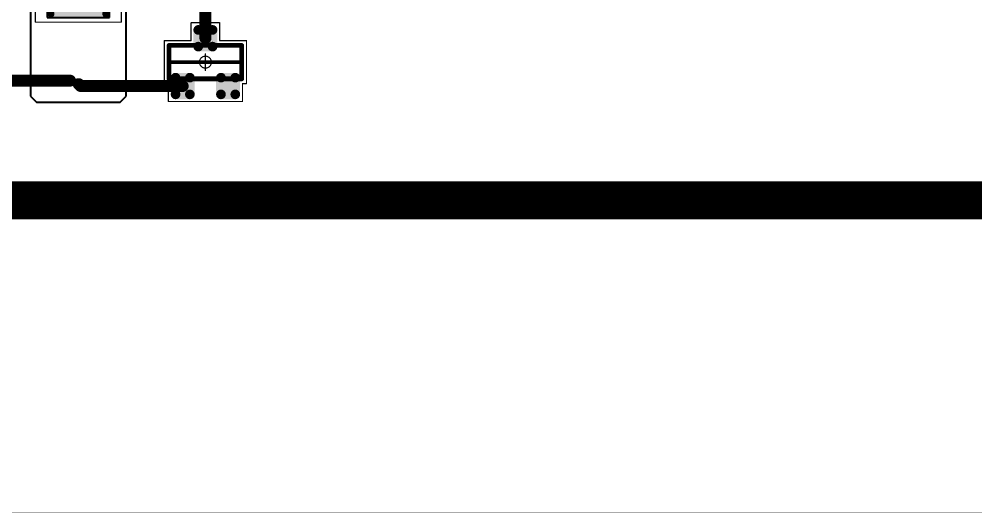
# Model space of a CAD drawing. Header units: millimetres. Extents: x 0 to 775, y 25 to 939.
# Drawn here: x 88.35 to 128.36, y 25.4 to 46.08 of the extents above; entities that cross this region are included whole.
import ezdxf

# ---------------------------------------------------------------- set-up
doc = ezdxf.new("R2010")
doc.units = ezdxf.units.MM
for name, color, linetype in [('Mechanical13', 56, 'Continuous'), ('Mechanical15', 56, 'Continuous'), ('Mechanical3', 76, 'Continuous'), ('TopLayer', 1, 'Continuous'), ('TopOverlay', 2, 'Continuous'), ('TopPaste', 8, 'Continuous'), ('TopSolder', 216, 'Continuous')]:
    doc.layers.add(name, color=color, linetype=linetype)

# ---------------------------------------------------------------- blocks, each defined once
blk = doc.blocks.new('SOT23_51')
at = {"layer": 'Mechanical13', "const_width": 0.2}
for points in [[(-0.7, 1.52), (0.7, 1.52)], [(-0.7, 1.52), (-0.7, -1.52)], [(0.7, 1.52), (0.7, -1.52)], [(-0.7, -1.52), (0.7, -1.52)]]:
    blk.add_lwpolyline(points, dxfattribs=at)
at = {"layer": 'Mechanical13', "const_width": 0.1}
for points in [[(-0.75, 1.52, 1), (-0.65, 1.52, 1)], [(-0.75, 1.52, 1), (-0.65, 1.52, 1)], [(0.65, 1.52, 1), (0.75, 1.52, 1)], [(0.65, 1.52, 1), (0.75, 1.52, 1)], [(-0.75, -1.52, 1), (-0.65, -1.52, 1)], [(-0.75, -1.52, 1), (-0.65, -1.52, 1)], [(0.65, -1.52, 1), (0.75, -1.52, 1)], [(0.65, -1.52, 1), (0.75, -1.52, 1)]]:
    blk.add_lwpolyline(points, format="xyb", close=True, dxfattribs=at)
at = {"layer": 'Mechanical15', "const_width": 0.05}
for points in [[(-0.9, 1.72), (-0.9, 1.55)], [(-0.9, 1.72), (0.9, 1.72)], [(0.9, 1.72), (0.9, 0.6)], [(-1.65, 1.55), (-1.65, -1.55)], [(-1.65, 1.55), (-0.9, 1.55)], [(0.9, 0.6), (1.65, 0.6)], [(1.65, 0.6), (1.65, -0.6)], [(-0.35, 0), (0.35, 0)], [(0, 0.35), (0, -0.35)], [(0.9, -0.6), (1.65, -0.6)], [(0.9, -0.6), (0.9, -1.72)], [(-1.65, -1.55), (-0.9, -1.55)], [(-0.9, -1.55), (-0.9, -1.72)], [(-0.9, -1.72), (0.9, -1.72)]]:
    blk.add_lwpolyline(points, dxfattribs=at)
at = {"layer": 'Mechanical15'}
for points, const_width in [([(-0.913, 1.72, 1), (-0.888, 1.72, 1)], 0.025), ([(-0.913, 1.72, 1), (-0.888, 1.72, 1)], 0.025), ([(0.888, 1.72, 1), (0.913, 1.72, 1)], 0.025), ([(0.888, 1.72, 1), (0.913, 1.72, 1)], 0.025), ([(-1.662, 1.55, 1), (-1.637, 1.55, 1)], 0.025), ([(-1.662, 1.55, 1), (-1.637, 1.55, 1)], 0.025), ([(-0.913, 1.55, 1), (-0.888, 1.55, 1)], 0.025), ([(-0.913, 1.55, 1), (-0.888, 1.55, 1)], 0.025), ([(0.888, 0.6, 1), (0.913, 0.6, 1)], 0.025), ([(0.888, 0.6, 1), (0.913, 0.6, 1)], 0.025), ([(1.637, 0.6, 1), (1.662, 0.6, 1)], 0.025), ([(1.637, 0.6, 1), (1.662, 0.6, 1)], 0.025), ([(-0.362, 0, 1), (-0.337, 0, 1)], 0.025), ([(0.25, 0, 1), (-0.25, 0, 1)], 0.05), ([(-0.262, 0, 1), (-0.238, 0, 1)], 0.025), ([(-0.012, 0.35, 1), (0.012, 0.35, 1)], 0.025), ([(0.238, 0, 1), (0.262, 0, 1)], 0.025), ([(0.337, 0, 1), (0.362, 0, 1)], 0.025), ([(-0.012, -0.35, 1), (0.012, -0.35, 1)], 0.025), ([(0.888, -0.6, 1), (0.913, -0.6, 1)], 0.025), ([(0.888, -0.6, 1), (0.913, -0.6, 1)], 0.025), ([(1.637, -0.6, 1), (1.662, -0.6, 1)], 0.025), ([(1.637, -0.6, 1), (1.662, -0.6, 1)], 0.025), ([(-1.662, -1.55, 1), (-1.637, -1.55, 1)], 0.025), ([(-1.662, -1.55, 1), (-1.637, -1.55, 1)], 0.025), ([(-0.913, -1.55, 1), (-0.888, -1.55, 1)], 0.025), ([(-0.913, -1.55, 1), (-0.888, -1.55, 1)], 0.025), ([(-0.913, -1.72, 1), (-0.888, -1.72, 1)], 0.025), ([(-0.913, -1.72, 1), (-0.888, -1.72, 1)], 0.025), ([(0.888, -1.72, 1), (0.913, -1.72, 1)], 0.025), ([(0.888, -1.72, 1), (0.913, -1.72, 1)], 0.025)]:
    blk.add_lwpolyline(points, format="xyb", close=True, dxfattribs=dict(at, const_width=const_width))
at = {"layer": 'TopLayer', "const_width": 0.1}
for points in [[(-1.4, 1.25, 1), (-1.3, 1.25, 1)], [(-0.7, 1.25, 1), (-0.6, 1.25, 1)], [(-1.4, 0.65, 1), (-1.3, 0.65, 1)], [(-0.7, 0.65, 1), (-0.6, 0.65, 1)], [(0.6, 0.3, 1), (0.7, 0.3, 1)], [(1.3, 0.3, 1), (1.4, 0.3, 1)], [(0.6, -0.3, 1), (0.7, -0.3, 1)], [(1.3, -0.3, 1), (1.4, -0.3, 1)], [(-1.4, -0.65, 1), (-1.3, -0.65, 1)], [(-0.7, -0.65, 1), (-0.6, -0.65, 1)], [(-1.4, -1.25, 1), (-1.3, -1.25, 1)], [(-0.7, -1.25, 1), (-0.6, -1.25, 1)]]:
    blk.add_lwpolyline(points, format="xyb", close=True, dxfattribs=at)
at = {"layer": 'TopLayer'}
for points in [[(-1.45, 1.25), (-1.45, 0.65), (-0.55, 1.25), (-0.55, 0.65)], [(-1.35, 1.35), (-1.35, 0.55), (-0.65, 1.35), (-0.65, 0.55)], [(0.55, 0.3), (0.55, -0.3), (1.45, 0.3), (1.45, -0.3)], [(0.65, 0.4), (0.65, -0.4), (1.35, 0.4), (1.35, -0.4)], [(-1.45, -0.65), (-1.45, -1.25), (-0.55, -0.65), (-0.55, -1.25)], [(-1.35, -0.55), (-1.35, -1.35), (-0.65, -0.55), (-0.65, -1.35)]]:
    blk.add_solid(points, dxfattribs=at)
at = {"layer": 'TopOverlay', "const_width": 0.15}
blk.add_lwpolyline([(0, 1.5), (0, -1.5)], dxfattribs=at)
at = {"layer": 'TopOverlay', "const_width": 0.075}
for points in [[(-0.038, 1.5, 1), (0.038, 1.5, 1)], [(-0.038, -1.5, 1), (0.038, -1.5, 1)]]:
    blk.add_lwpolyline(points, format="xyb", close=True, dxfattribs=at)
at = {"layer": 'TopPaste', "const_width": 0.075}
for points in [[(-1.387, 1.25, 1), (-1.313, 1.25, 1)], [(-0.687, 1.25, 1), (-0.613, 1.25, 1)], [(-1.387, 0.65, 1), (-1.313, 0.65, 1)], [(-0.687, 0.65, 1), (-0.613, 0.65, 1)], [(0.613, 0.3, 1), (0.687, 0.3, 1)], [(1.313, 0.3, 1), (1.387, 0.3, 1)], [(0.613, -0.3, 1), (0.687, -0.3, 1)], [(1.313, -0.3, 1), (1.387, -0.3, 1)], [(-1.387, -0.65, 1), (-1.313, -0.65, 1)], [(-0.687, -0.65, 1), (-0.613, -0.65, 1)], [(-1.387, -1.25, 1), (-1.313, -1.25, 1)], [(-0.687, -1.25, 1), (-0.613, -1.25, 1)]]:
    blk.add_lwpolyline(points, format="xyb", close=True, dxfattribs=at)
at = {"layer": 'TopPaste'}
for points in [[(-1.425, 1.25), (-1.425, 0.65), (-0.575, 1.25), (-0.575, 0.65)], [(-1.35, 1.325), (-1.35, 0.575), (-0.65, 1.325), (-0.65, 0.575)], [(0.575, 0.3), (0.575, -0.3), (1.425, 0.3), (1.425, -0.3)], [(0.65, 0.375), (0.65, -0.375), (1.35, 0.375), (1.35, -0.375)], [(-1.425, -0.65), (-1.425, -1.25), (-0.575, -0.65), (-0.575, -1.25)], [(-1.35, -0.575), (-1.35, -1.325), (-0.65, -0.575), (-0.65, -1.325)]]:
    blk.add_solid(points, dxfattribs=at)
at = {"layer": 'TopSolder', "const_width": 0.202}
for points in [[(-1.451, 1.25, 1), (-1.249, 1.25, 1)], [(-0.751, 1.25, 1), (-0.549, 1.25, 1)], [(-1.451, 0.65, 1), (-1.249, 0.65, 1)], [(-0.751, 0.65, 1), (-0.549, 0.65, 1)], [(0.549, 0.3, 1), (0.751, 0.3, 1)], [(1.249, 0.3, 1), (1.451, 0.3, 1)], [(0.549, -0.3, 1), (0.751, -0.3, 1)], [(1.249, -0.3, 1), (1.451, -0.3, 1)], [(-1.451, -0.65, 1), (-1.249, -0.65, 1)], [(-0.751, -0.65, 1), (-0.549, -0.65, 1)], [(-1.451, -1.25, 1), (-1.249, -1.25, 1)], [(-0.751, -1.25, 1), (-0.549, -1.25, 1)]]:
    blk.add_lwpolyline(points, format="xyb", close=True, dxfattribs=at)
at = {"layer": 'TopSolder'}
for points in [[(-1.552, 1.25), (-1.552, 0.65), (-0.448, 1.25), (-0.448, 0.65)], [(-1.35, 1.452), (-1.35, 0.448), (-0.65, 1.452), (-0.65, 0.448)], [(0.65, 0.502), (0.65, -0.502), (1.35, 0.502), (1.35, -0.502)], [(0.448, 0.3), (0.448, -0.3), (1.552, 0.3), (1.552, -0.3)], [(-1.552, -0.65), (-1.552, -1.25), (-0.448, -0.65), (-0.448, -1.25)], [(-1.35, -0.448), (-1.35, -1.452), (-0.65, -0.448), (-0.65, -1.452)]]:
    blk.add_solid(points, dxfattribs=at)
blk = doc.blocks.new('T66G_144')
at = {"layer": 'Mechanical13'}
for p, q in [((2.936, 0.071), (2.936, -1)), ((2.4, -0.464), (3.471, -0.464))]:
    blk.add_line(p, q, dxfattribs=at)
at = {"layer": 'Mechanical13', "const_width": 0.2}
for points in [[(-1.7, 1.5), (-1.7, -1.5)], [(-1.7, 1.5), (1.7, 1.5)], [(1.7, 1.5), (1.7, -1.5)], [(-1.7, -1.5), (1.7, -1.5)]]:
    blk.add_lwpolyline(points, dxfattribs=at)
at = {"layer": 'Mechanical13'}
for points, const_width in [([(-1.75, 1.5, 1), (-1.65, 1.5, 1)], 0.1), ([(-1.75, 1.5, 1), (-1.65, 1.5, 1)], 0.1), ([(1.3, 0, 1), (-1.3, 0, 1)], 0.2), ([(1.65, 1.5, 1), (1.75, 1.5, 1)], 0.1), ([(1.65, 1.5, 1), (1.75, 1.5, 1)], 0.1), ([(-1.35, 0, 1), (-1.25, 0, 1)], 0.1), ([(1.25, 0, 1), (1.35, 0, 1)], 0.1), ([(-1.75, -1.5, 1), (-1.65, -1.5, 1)], 0.1), ([(-1.75, -1.5, 1), (-1.65, -1.5, 1)], 0.1), ([(1.65, -1.5, 1), (1.75, -1.5, 1)], 0.1), ([(1.65, -1.5, 1), (1.75, -1.5, 1)], 0.1)]:
    blk.add_lwpolyline(points, format="xyb", close=True, dxfattribs=dict(at, const_width=const_width))
at = {"layer": 'Mechanical15', "const_width": 0.05}
for points in [[(-2.45, 1.8), (2.45, 1.8)], [(-2.45, 1.8), (-2.45, -1.8)], [(2.45, 1.8), (2.45, -1.8)], [(-0.35, 0), (0.35, 0)], [(0, 0.35), (0, -0.35)], [(-2.45, -1.8), (2.45, -1.8)]]:
    blk.add_lwpolyline(points, dxfattribs=at)
at = {"layer": 'Mechanical15'}
for points, const_width in [([(-2.462, 1.8, 1), (-2.438, 1.8, 1)], 0.025), ([(-2.462, 1.8, 1), (-2.438, 1.8, 1)], 0.025), ([(2.438, 1.8, 1), (2.462, 1.8, 1)], 0.025), ([(2.438, 1.8, 1), (2.462, 1.8, 1)], 0.025), ([(-0.362, 0, 1), (-0.337, 0, 1)], 0.025), ([(0.25, 0, 1), (-0.25, 0, 1)], 0.05), ([(-0.262, 0, 1), (-0.238, 0, 1)], 0.025), ([(-0.012, 0.35, 1), (0.012, 0.35, 1)], 0.025), ([(0.238, 0, 1), (0.262, 0, 1)], 0.025), ([(0.337, 0, 1), (0.362, 0, 1)], 0.025), ([(-0.012, -0.35, 1), (0.012, -0.35, 1)], 0.025), ([(-2.462, -1.8, 1), (-2.438, -1.8, 1)], 0.025), ([(-2.462, -1.8, 1), (-2.438, -1.8, 1)], 0.025), ([(2.438, -1.8, 1), (2.462, -1.8, 1)], 0.025), ([(2.438, -1.8, 1), (2.462, -1.8, 1)], 0.025)]:
    blk.add_lwpolyline(points, format="xyb", close=True, dxfattribs=dict(at, const_width=const_width))
at = {"layer": 'TopLayer'}
for p, q in [((-5.55, 2), (-5.8, 1.75)), ((-5.8, 1.75), (-5.8, -1.75)), ((-1, 2), (-5.55, 2)), ((-0.75, 1.75), (-1, 2)), ((-0.75, -1.75), (-0.75, 1.75)), ((1, 2), (0.75, 1.75)), ((0.75, 1.75), (0.75, -1.75)), ((5.55, 2), (1, 2)), ((5.8, 1.75), (5.55, 2)), ((5.8, -1.75), (5.8, 1.75)), ((-5.8, -1.75), (-5.55, -2)), ((-5.55, -2), (-1, -2)), ((-1, -2), (-0.75, -1.75)), ((0.75, -1.75), (1, -2)), ((1, -2), (5.55, -2)), ((5.55, -2), (5.8, -1.75))]:
    blk.add_line(p, q, dxfattribs=at)
at = {"layer": 'TopLayer', "const_width": 0.15}
for points in [[(-2.175, 1.15, 1), (-2.025, 1.15, 1)], [(-0.975, 1.15, 1), (-0.825, 1.15, 1)], [(0.825, 1.15, 1), (0.975, 1.15, 1)], [(2.025, 1.15, 1), (2.175, 1.15, 1)], [(-2.175, -1.15, 1), (-2.025, -1.15, 1)], [(-0.975, -1.15, 1), (-0.825, -1.15, 1)], [(0.825, -1.15, 1), (0.975, -1.15, 1)], [(2.025, -1.15, 1), (2.175, -1.15, 1)]]:
    blk.add_lwpolyline(points, format="xyb", close=True, dxfattribs=at)
at = {"layer": 'TopLayer'}
for points in [[(-0.9, 1.3), (-2.1, 1.3), (-0.9, -1.3), (-2.1, -1.3)], [(2.1, 1.3), (0.9, 1.3), (2.1, -1.3), (0.9, -1.3)], [(-0.75, 1.15), (-2.25, 1.15), (-0.75, -1.15), (-2.25, -1.15)], [(2.25, 1.15), (0.75, 1.15), (2.25, -1.15), (0.75, -1.15)]]:
    blk.add_solid(points, dxfattribs=at)
at = {"layer": 'TopOverlay', "const_width": 0.25}
for points in [[(-1.5, 1.525), (1.5, 1.525)], [(-1.5, -1.525), (1.5, -1.525)]]:
    blk.add_lwpolyline(points, dxfattribs=at)
at = {"layer": 'TopOverlay', "const_width": 0.125}
for points in [[(-1.562, 1.525, 1), (-1.438, 1.525, 1)], [(1.438, 1.525, 1), (1.562, 1.525, 1)], [(-1.562, -1.525, 1), (-1.438, -1.525, 1)], [(1.438, -1.525, 1), (1.562, -1.525, 1)]]:
    blk.add_lwpolyline(points, format="xyb", close=True, dxfattribs=at)
at = {"layer": 'TopPaste', "const_width": 0.125}
for points in [[(-2.163, 1.15, 1), (-2.038, 1.15, 1)], [(-0.963, 1.15, 1), (-0.838, 1.15, 1)], [(0.838, 1.15, 1), (0.963, 1.15, 1)], [(2.038, 1.15, 1), (2.163, 1.15, 1)], [(-2.163, -1.15, 1), (-2.038, -1.15, 1)], [(-0.963, -1.15, 1), (-0.838, -1.15, 1)], [(0.838, -1.15, 1), (0.963, -1.15, 1)], [(2.038, -1.15, 1), (2.163, -1.15, 1)]]:
    blk.add_lwpolyline(points, format="xyb", close=True, dxfattribs=at)
at = {"layer": 'TopPaste'}
for points in [[(-0.9, 1.275), (-2.1, 1.275), (-0.9, -1.275), (-2.1, -1.275)], [(2.1, 1.275), (0.9, 1.275), (2.1, -1.275), (0.9, -1.275)], [(-0.775, 1.15), (-2.225, 1.15), (-0.775, -1.15), (-2.225, -1.15)], [(2.225, 1.15), (0.775, 1.15), (2.225, -1.15), (0.775, -1.15)]]:
    blk.add_solid(points, dxfattribs=at)
at = {"layer": 'TopSolder'}
for p, q in [((-2.25, 1.3), (-2.25, -1.3)), ((-0.65, 1.3), (-2.25, 1.3)), ((-0.65, -1.3), (-0.65, 1.3)), ((0.65, 1.3), (0.65, -1.3)), ((2.25, 1.3), (0.65, 1.3)), ((2.25, -1.3), (2.25, 1.3)), ((-2.25, -1.3), (-0.65, -1.3)), ((0.65, -1.3), (2.25, -1.3))]:
    blk.add_line(p, q, dxfattribs=at)
at = {"layer": 'TopOverlay'}
blk.add_text('+', height=2.5, dxfattribs=at).set_placement((2.5, -0.8))

msp = doc.modelspace()

# ---------------------------------------------------------------- linework, layer by layer
at = {"layer": 'Mechanical3', "const_width": 0.01}
msp.add_lwpolyline([(25.4, 25.4), (309.9, 25.4)], dxfattribs=at)
at = {"layer": 'TopLayer'}
for points, const_width in [([(96.152, 45.275), (96.152, 47.283)], 0.5), ([(85.894, 43.5), (90.487, 43.5)], 0.5), ([(90.848, 43.354), (90.927, 43.275)], 0.5), ([(90.927, 43.275), (95.202, 43.275)], 0.5), ([(85.991, 38.486), (142.215, 38.486)], 1.6)]:
    msp.add_lwpolyline(points, dxfattribs=dict(at, const_width=const_width))
at = {"layer": 'TopLayer', "const_width": 0.25}
for points in [[(96.027, 45.275, 1), (96.277, 45.275, 1)], [(90.362, 43.5, 1), (90.612, 43.5, 1)], [(90.723, 43.354, 1), (90.973, 43.354, 1)], [(90.802, 43.275, 1), (91.052, 43.275, 1)], [(90.802, 43.275, 1), (91.052, 43.275, 1)], [(95.077, 43.275, 1), (95.327, 43.275, 1)]]:
    msp.add_lwpolyline(points, format="xyb", close=True, dxfattribs=at)

# ---------------------------------------------------------------- block references
at = {"rotation": 90}
for name, p in [('T66G_144', (90.833, 48.4)), ('SOT23_51', (96.152, 44.275))]:
    msp.add_blockref(name, p, dxfattribs=at)

doc.saveas('drawing.dxf')
